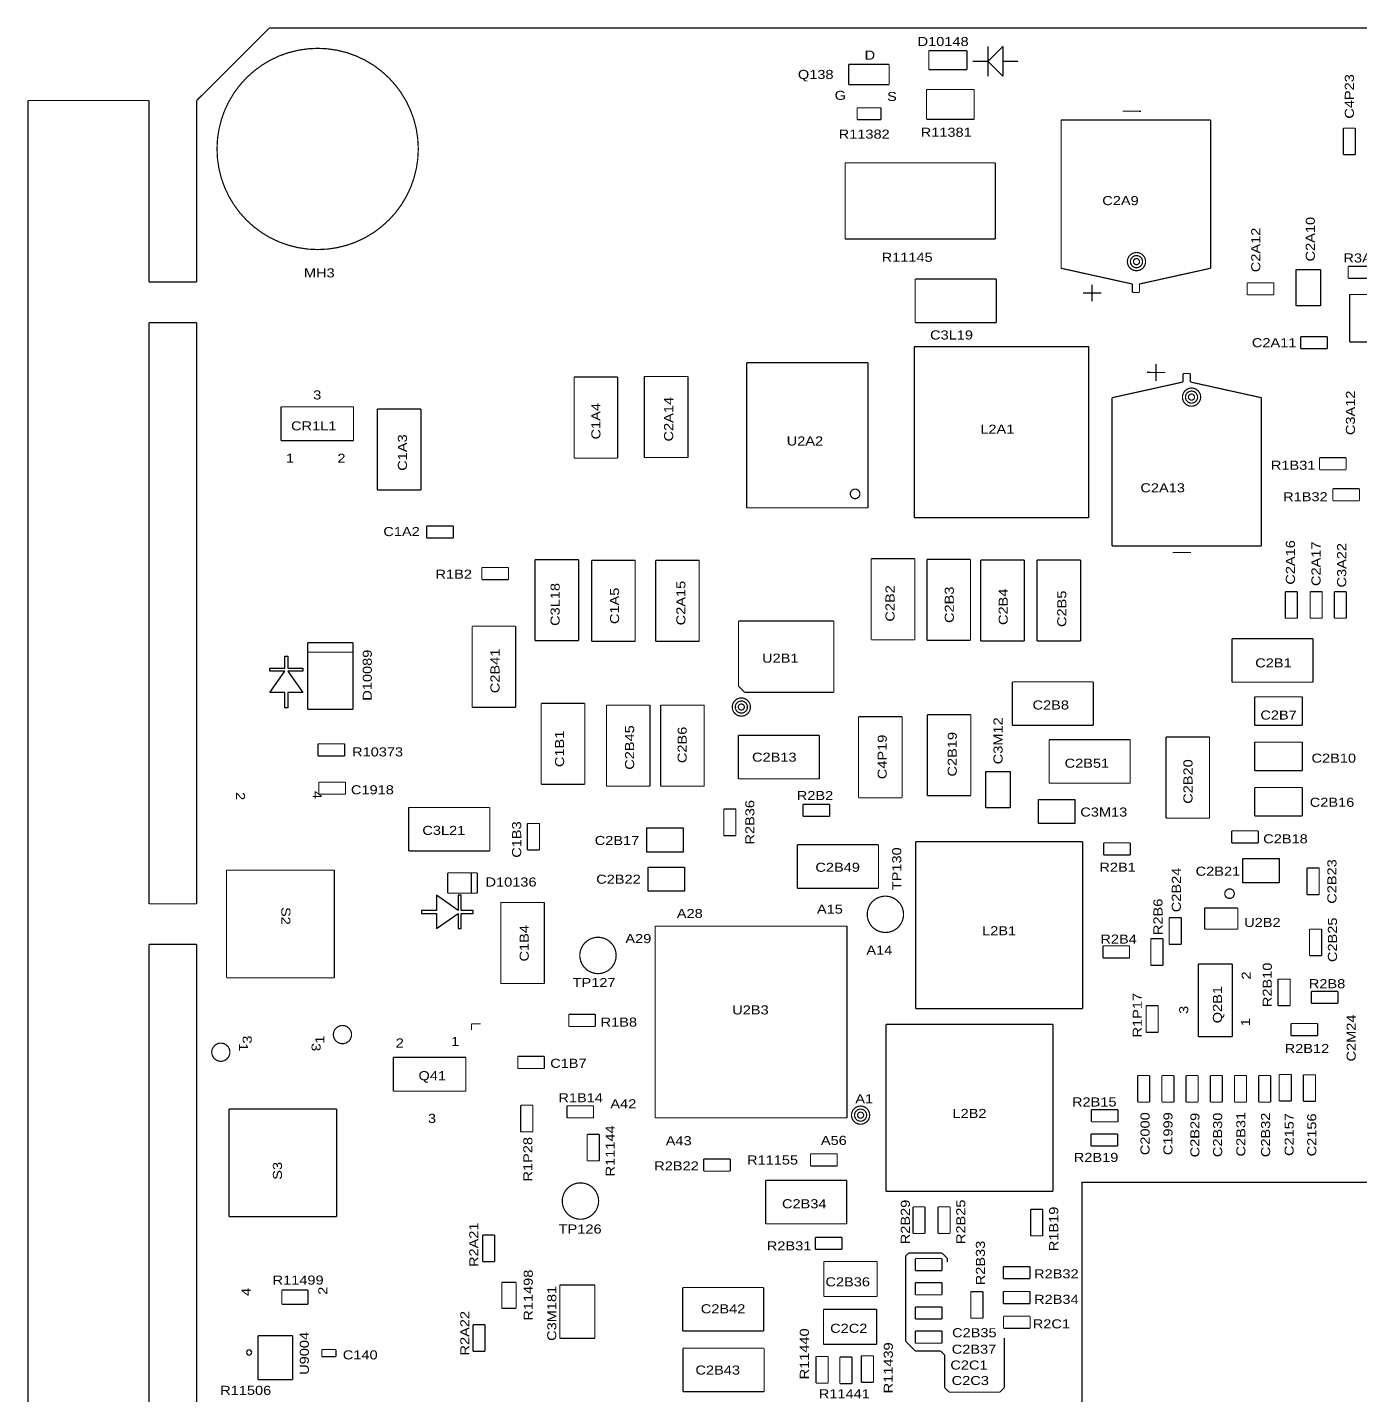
# Model space of a CAD drawing. Extents: x -120 to 744, y -342 to 217.
# Drawn here: x -7.1 to 48.9, y 44.2 to 101.6 of the extents above; entities that cross this region are included whole.
import ezdxf
from ezdxf.enums import TextEntityAlignment as Align

# ---------------------------------------------------------------- set-up
doc = ezdxf.new("R2010")
doc.units = 0
for name, color, linetype in [('BG_OUTLINE', 254, 'CONTINUOUS'), ('PG_ASSEMBLY_TOP', 111, 'CONTINUOUS'), ('RD_ASSEMBLY_TOP', 142, 'CONTINUOUS')]:
    doc.layers.add(name, color=color, linetype=linetype)

msp = doc.modelspace()

# ---------------------------------------------------------------- linework, layer by layer
at = {"layer": 'BG_OUTLINE', "const_width": 0.0508}
for points in [[(0, 98.552), (3.048, 101.6)], [(85.852, 101.6), (3.048, 101.6)], [(85.851187, 101.599594), (3.048, 101.599594)], [(-7.079996, 98.552), (-1.999996, 98.552)], [(-7.079996, 98.552), (-7.079996, 3.048)], [(-1.999996, 98.552), (-1.999996, 90.932)], [(0, 98.552), (0, 90.932)], [(-1.999996, 90.932), (0, 90.932)], [(-1.999996, 89.2302), (-1.999996, 64.8208)], [(-1.999996, 89.2302), (0, 89.2302)], [(0, 89.2302), (0, 64.8208)], [(-1.999996, 64.8208), (0, 64.8208)], [(-1.999996, 63.119), (-1.999996, 38.481)], [(-1.999996, 63.119), (0, 63.119)], [(0, 63.119), (0, 38.481)]]:
    msp.add_lwpolyline(points, dxfattribs=at)
at = {"layer": 'PG_ASSEMBLY_TOP', "const_width": 0.0508}
for points in [[(9.305011, 96.52, 1), (0.854989, 96.52, 1), (9.305011, 96.52)], [(39.835811, 91.789377, 1), (39.073709, 91.789377, 1), (39.835811, 91.789377)], [(39.708811, 91.789377, 1), (39.200709, 91.789377, 1), (39.708811, 91.789377)], [(39.581811, 91.789377, 1), (39.327709, 91.789377, 1), (39.581811, 91.789377)], [(42.147211, 86.099777, 1), (41.385109, 86.099777, 1), (42.147211, 86.099777)], [(42.020211, 86.099777, 1), (41.512109, 86.099777, 1), (42.020211, 86.099777)], [(41.893211, 86.099777, 1), (41.639109, 86.099777, 1), (41.893211, 86.099777)], [(27.84221, 82.036285, 1.000023), (27.441906, 82.03626, 0.999977), (27.84221, 82.036285)], [(23.248493, 73.086087, 1), (22.486595, 73.086087, 1), (23.248493, 73.086087)], [(23.121493, 73.086087, 1), (22.613595, 73.086087, 1), (23.121493, 73.086087)], [(22.994493, 73.086087, 1), (22.740595, 73.086087, 1), (22.994493, 73.086087)], [(29.675811, 64.382777, 1), (28.151709, 64.382777, 1), (29.675811, 64.382777)], [(43.562803, 65.249577, 0.999998), (43.162525, 65.249577, 1.000002), (43.562803, 65.249577)], [(17.610811, 62.655577, 1), (16.086709, 62.655577, 1), (17.610811, 62.655577)], [(6.503391, 59.332089, 1), (5.741391, 59.332089, 1), (6.503391, 59.332089)], [(1.396213, 58.592999, 1), (0.634213, 58.592999, 1), (1.396213, 58.592999)], [(28.253411, 55.949977, 1), (27.491309, 55.949977, 1), (28.253411, 55.949977)], [(28.126411, 55.949977, 1), (27.618309, 55.949977, 1), (28.126411, 55.949977)], [(27.999411, 55.949977, 1), (27.745309, 55.949977, 1), (27.999411, 55.949977)], [(16.874211, 52.343177, 1), (15.350109, 52.343177, 1), (16.874211, 52.343177)]]:
    msp.add_lwpolyline(points, format="xyb", dxfattribs=at)
for points in [[(30.737353, 99.845165), (30.737353, 100.645163)], [(30.737353, 100.645163), (32.33735, 100.645163)], [(32.33735, 100.645163), (32.33735, 99.845165)], [(33.853171, 100.834876), (33.218171, 100.199876)], [(33.218171, 99.564876), (33.218171, 100.834876)], [(33.853171, 99.564876), (33.853171, 100.834876)], [(29.072637, 100.069802), (27.372615, 100.069802)], [(27.372615, 100.069802), (27.372615, 99.219817)], [(29.072637, 99.219817), (29.072637, 100.069802)], [(33.218171, 100.199876), (32.583171, 100.199876)], [(33.218171, 100.199876), (33.853171, 99.564876)], [(33.853171, 100.199876), (34.488171, 100.199876)], [(32.33735, 99.845165), (30.737353, 99.845165)], [(27.372615, 99.219817), (29.072637, 99.219817)], [(32.641794, 99.016871), (30.641798, 99.016871)], [(30.641798, 99.016871), (30.641798, 97.766886)], [(32.641794, 97.766886), (32.641794, 99.016871)], [(28.732556, 98.249105), (27.731745, 98.249105)], [(27.731745, 98.249105), (27.731745, 97.751316)], [(28.732556, 97.751316), (28.732556, 98.249105)], [(27.731745, 97.751316), (28.732556, 97.751316)], [(30.641798, 97.766886), (32.641794, 97.766886)], [(36.292511, 91.510002), (36.292511, 97.733002)], [(36.292511, 97.733002), (42.566311, 97.733002)], [(38.876783, 98.106636), (39.646809, 98.10369)], [(42.566311, 97.733002), (42.566311, 91.510002)], [(48.643591, 97.39409), (48.135591, 97.39409)], [(48.135591, 97.39409), (48.135591, 96.27649)], [(48.643591, 96.27649), (48.643591, 97.39409)], [(33.525511, 95.935292), (27.225498, 95.935292)], [(27.225498, 95.935292), (27.225498, 92.735298)], [(33.525511, 92.735298), (33.525511, 95.935292)], [(48.135591, 96.27649), (48.643591, 96.27649)], [(27.225498, 92.735298), (33.525511, 92.735298)], [(39.277011, 90.849602), (36.292511, 91.510002)], [(42.566311, 91.510002), (39.581811, 90.849602)], [(48.342906, 91.593416), (48.342906, 91.085416)], [(49.460506, 91.593416), (48.342906, 91.593416)], [(33.568234, 91.059), (30.164634, 91.059)], [(30.164634, 91.059), (30.164634, 89.2302)], [(33.568234, 89.2302), (33.568234, 91.059)], [(37.587022, 90.820138), (37.587022, 90.11727)], [(39.277011, 90.494002), (39.277011, 90.849602)], [(39.581811, 90.849602), (39.581811, 90.494002)], [(44.103011, 90.900402), (44.103011, 90.392402)], [(45.220611, 90.900402), (44.103011, 90.900402)], [(45.220611, 90.392402), (45.220611, 90.900402)], [(48.342906, 91.085416), (49.460506, 91.085416)], [(37.215166, 90.47165), (37.985192, 90.468704)], [(39.581811, 90.494002), (39.277011, 90.494002)], [(44.103011, 90.392402), (45.220611, 90.392402)], [(50.407291, 90.41069), (48.407295, 90.41069)], [(48.407295, 90.41069), (48.407295, 88.410694)], [(30.164634, 89.2302), (33.568234, 89.2302)], [(47.468511, 88.639802), (46.350911, 88.639802)], [(46.350911, 88.639802), (46.350911, 88.131802)], [(47.468511, 88.131802), (47.468511, 88.639802)], [(46.350911, 88.131802), (47.468511, 88.131802)], [(48.407295, 88.410694), (50.407291, 88.410694)], [(23.087203, 81.449596), (23.087203, 87.549609)], [(23.087203, 87.549609), (28.187193, 87.549609)], [(28.187193, 87.549609), (28.187193, 81.449596)], [(40.274748, 87.485017), (40.274748, 86.782148)], [(17.676978, 86.940238), (15.848178, 86.940238)], [(15.848178, 86.940238), (15.848178, 83.536638)], [(17.676978, 83.536638), (17.676978, 86.940238)], [(20.62673, 86.966349), (18.79793, 86.966349)], [(18.79793, 86.966349), (18.79793, 83.562749)], [(20.62673, 83.562749), (20.62673, 86.966349)], [(38.426111, 86.074402), (41.410611, 86.734802)], [(39.902892, 87.136529), (40.672918, 87.133582)], [(41.410611, 86.734802), (41.410611, 87.090402)], [(41.410611, 87.090402), (41.715411, 87.090402)], [(41.715411, 87.090402), (41.715411, 86.734802)], [(41.715411, 86.734802), (44.699911, 86.074402)], [(6.587211, 85.69231), (3.539211, 85.69231)], [(3.539211, 85.69231), (3.539211, 84.26991)], [(6.587211, 84.26991), (6.587211, 85.69231)], [(9.415882, 85.600743), (7.587082, 85.600743)], [(7.587082, 85.600743), (7.587082, 82.197143)], [(9.415882, 82.197143), (9.415882, 85.600743)], [(38.426111, 79.851402), (38.426111, 86.074402)], [(44.699911, 86.074402), (44.699911, 79.851402)], [(3.539211, 84.26991), (6.587211, 84.26991)], [(15.848178, 83.536638), (17.676978, 83.536638)], [(18.79793, 83.562749), (20.62673, 83.562749)], [(47.139454, 83.556551), (47.139454, 83.048551)], [(48.257054, 83.556551), (47.139454, 83.556551)], [(48.257054, 83.048551), (48.257054, 83.556551)], [(47.139454, 83.048551), (48.257054, 83.048551)], [(7.587082, 82.197143), (9.415882, 82.197143)], [(48.815854, 82.253226), (47.698254, 82.253226)], [(47.698254, 82.253226), (47.698254, 81.745226)], [(48.815854, 81.745226), (48.815854, 82.253226)], [(47.698254, 81.745226), (48.815854, 81.745226)], [(28.187193, 81.449596), (23.087203, 81.449596)], [(10.778211, 80.689602), (9.660611, 80.689602)], [(9.660611, 80.689602), (9.660611, 80.181602)], [(10.778211, 80.181602), (10.778211, 80.689602)], [(9.660611, 80.181602), (10.778211, 80.181602)], [(44.699911, 79.851402), (38.426111, 79.851402)], [(14.205102, 79.275102), (14.205102, 75.871502)], [(16.033902, 79.275102), (14.205102, 79.275102)], [(16.033902, 75.871502), (16.033902, 79.275102)], [(30.147768, 79.313227), (28.318968, 79.313227)], [(28.318968, 79.313227), (28.318968, 75.909627)], [(30.147768, 75.909627), (30.147768, 79.313227)], [(32.48599, 79.287522), (30.65719, 79.287522)], [(30.65719, 79.287522), (30.65719, 75.883922)], [(32.48599, 75.883922), (32.48599, 79.287522)], [(34.747098, 79.261818), (32.918298, 79.261818)], [(32.918298, 79.261818), (32.918298, 75.858218)], [(34.747098, 75.858218), (34.747098, 79.261818)], [(37.111127, 79.261818), (35.282327, 79.261818)], [(35.282327, 79.261818), (35.282327, 75.858218)], [(37.111127, 75.858218), (37.111127, 79.261818)], [(40.973299, 79.577844), (41.743325, 79.574898)], [(13.09055, 78.945537), (11.97295, 78.945537)], [(11.97295, 78.945537), (11.97295, 78.437537)], [(13.09055, 78.437537), (13.09055, 78.945537)], [(16.581095, 79.248889), (16.581095, 75.845289)], [(18.409895, 79.248889), (16.581095, 79.248889)], [(18.409895, 75.845289), (18.409895, 79.248889)], [(19.270396, 79.248889), (19.270396, 75.845289)], [(21.099196, 79.248889), (19.270396, 79.248889)], [(21.099196, 75.845289), (21.099196, 79.248889)], [(11.97295, 78.437537), (13.09055, 78.437537)], [(46.211211, 77.933702), (45.703211, 77.933702)], [(45.703211, 77.933702), (45.703211, 76.816102)], [(46.211211, 76.816102), (46.211211, 77.933702)], [(47.252611, 77.933702), (46.744611, 77.933702)], [(46.744611, 77.933702), (46.744611, 76.816102)], [(47.252611, 76.816102), (47.252611, 77.933702)], [(48.268611, 77.933702), (47.760611, 77.933702)], [(47.760611, 77.933702), (47.760611, 76.816102)], [(48.268611, 76.816102), (48.268611, 77.933702)], [(11.567897, 76.481305), (11.567897, 73.077705)], [(13.396697, 76.481305), (11.567897, 76.481305)], [(13.396697, 73.077705), (13.396697, 76.481305)], [(22.748189, 76.703301), (26.748207, 76.703301)], [(22.748189, 73.957104), (22.748189, 76.703301)], [(26.748207, 76.703301), (26.748207, 73.703104)], [(45.703211, 76.816102), (46.211211, 76.816102)], [(46.744611, 76.816102), (47.252611, 76.816102)], [(47.760611, 76.816102), (48.268611, 76.816102)], [(14.205102, 75.871502), (16.033902, 75.871502)], [(16.581095, 75.845289), (18.409895, 75.845289)], [(19.270396, 75.845289), (21.099196, 75.845289)], [(28.318968, 75.909627), (30.147768, 75.909627)], [(30.65719, 75.883922), (32.48599, 75.883922)], [(32.918298, 75.858218), (34.747098, 75.858218)], [(35.282327, 75.858218), (37.111127, 75.858218)], [(46.864524, 75.957887), (43.460924, 75.957887)], [(43.460924, 75.957887), (43.460924, 74.129087)], [(46.864524, 74.129087), (46.864524, 75.957887)], [(4.661408, 75.7904), (4.661408, 72.990405)], [(6.561404, 75.7904), (4.661408, 75.7904)], [(6.561404, 75.3904), (4.661408, 75.3904)], [(6.561404, 72.990405), (6.561404, 75.7904)], [(37.646864, 74.14321), (34.243264, 74.14321)], [(34.243264, 74.14321), (34.243264, 72.31441)], [(37.646864, 72.31441), (37.646864, 74.14321)], [(43.460924, 74.129087), (46.864524, 74.129087)], [(23.002189, 73.703104), (22.748189, 73.957104)], [(26.748207, 73.703104), (23.002189, 73.703104)], [(46.418297, 73.516592), (44.416701, 73.516592)], [(44.416701, 73.516592), (44.416701, 72.317788)], [(46.418297, 72.317788), (46.418297, 73.516592)], [(4.661408, 72.990405), (6.561404, 72.990405)], [(11.567897, 73.077705), (13.396697, 73.077705)], [(14.466087, 73.243592), (14.466087, 69.839992)], [(16.294887, 73.243592), (14.466087, 73.243592)], [(16.294887, 69.839992), (16.294887, 73.243592)], [(19.036513, 73.16531), (17.207713, 73.16531)], [(17.207713, 73.16531), (17.207713, 69.76171)], [(19.036513, 69.76171), (19.036513, 73.16531)], [(19.479311, 73.16531), (19.479311, 69.76171)], [(21.308111, 73.16531), (19.479311, 73.16531)], [(21.308111, 69.76171), (21.308111, 73.16531)], [(29.6164, 72.677731), (27.7876, 72.677731)], [(27.7876, 72.677731), (27.7876, 69.274131)], [(29.6164, 69.274131), (29.6164, 72.677731)], [(32.500824, 72.76907), (30.672024, 72.76907)], [(30.672024, 72.76907), (30.672024, 69.36547)], [(32.500824, 69.36547), (32.500824, 72.76907)], [(26.142594, 71.899297), (22.738994, 71.899297)], [(22.738994, 71.899297), (22.738994, 70.070497)], [(26.142594, 70.070497), (26.142594, 71.899297)], [(34.243264, 72.31441), (37.646864, 72.31441)], [(42.522902, 71.825206), (40.694102, 71.825206)], [(40.694102, 71.825206), (40.694102, 68.421606)], [(42.522902, 68.421606), (42.522902, 71.825206)], [(44.416701, 72.317788), (46.418297, 72.317788)], [(6.216701, 71.541335), (5.099101, 71.541335)], [(5.099101, 71.541335), (5.099101, 71.033335)], [(6.216701, 71.033335), (6.216701, 71.541335)], [(39.191413, 71.716798), (35.787813, 71.716798)], [(35.787813, 71.716798), (35.787813, 69.887998)], [(39.191413, 69.887998), (39.191413, 71.716798)], [(46.418297, 71.611592), (44.416701, 71.611592)], [(44.416701, 71.611592), (44.416701, 70.412788)], [(46.418297, 70.412788), (46.418297, 71.611592)], [(5.099101, 71.033335), (6.216701, 71.033335)], [(22.738994, 70.070497), (26.142594, 70.070497)], [(44.416701, 70.412788), (46.418297, 70.412788)], [(5.131511, 69.933795), (5.131511, 69.425795)], [(6.249111, 69.933795), (5.131511, 69.933795)], [(6.249111, 69.425795), (6.249111, 69.933795)], [(14.466087, 69.839992), (16.294887, 69.839992)], [(17.207713, 69.76171), (19.036513, 69.76171)], [(19.479311, 69.76171), (21.308111, 69.76171)], [(35.787813, 69.887998), (39.191413, 69.887998)], [(46.418297, 69.706592), (44.416701, 69.706592)], [(44.416701, 69.706592), (44.416701, 68.507788)], [(46.418297, 68.507788), (46.418297, 69.706592)], [(5.131511, 69.425795), (6.249111, 69.425795)], [(26.573785, 69.003266), (25.456185, 69.003266)], [(25.456185, 69.003266), (25.456185, 68.495266)], [(26.573785, 68.495266), (26.573785, 69.003266)], [(27.7876, 69.274131), (29.6164, 69.274131)], [(30.672024, 69.36547), (32.500824, 69.36547)], [(12.30691, 68.869458), (8.90331, 68.869458)], [(8.90331, 68.869458), (8.90331, 67.040658)], [(12.30691, 67.040658), (12.30691, 68.869458)], [(22.638207, 68.803825), (22.130207, 68.803825)], [(22.130207, 68.803825), (22.130207, 67.686225)], [(22.638207, 67.686225), (22.638207, 68.803825)], [(25.456185, 68.495266), (26.573785, 68.495266)], [(40.694102, 68.421606), (42.522902, 68.421606)], [(44.416701, 68.507788), (46.418297, 68.507788)], [(14.395399, 68.198111), (13.887399, 68.198111)], [(13.887399, 68.198111), (13.887399, 67.080511)], [(14.395399, 67.080511), (14.395399, 68.198111)], [(44.572911, 67.888002), (43.455311, 67.888002)], [(43.455311, 67.888002), (43.455311, 67.380002)], [(44.572911, 67.380002), (44.572911, 67.888002)], [(22.130207, 67.686225), (22.638207, 67.686225)], [(28.623108, 67.303904), (25.219508, 67.303904)], [(25.219508, 67.303904), (25.219508, 65.475104)], [(28.623108, 65.475104), (28.623108, 67.303904)], [(30.183811, 60.420402), (30.183811, 67.430802)], [(30.183811, 67.430802), (37.194211, 67.430802)], [(37.194211, 67.430802), (37.194211, 60.420402)], [(38.07775, 67.384168), (38.07775, 66.876168)], [(39.19535, 67.384168), (38.07775, 67.384168)], [(39.19535, 66.876168), (39.19535, 67.384168)], [(43.455311, 67.380002), (44.572911, 67.380002)], [(8.90331, 67.040658), (12.30691, 67.040658)], [(13.887399, 67.080511), (14.395399, 67.080511)], [(38.07775, 66.876168), (39.19535, 66.876168)], [(1.256513, 66.238399), (1.256513, 61.717199)], [(5.777713, 66.238399), (1.256513, 66.238399)], [(5.777713, 61.717199), (5.777713, 66.238399)], [(11.78621, 66.122398), (10.536199, 66.122398)], [(10.536199, 66.122398), (10.536199, 65.272412)], [(11.536197, 66.122398), (11.536197, 65.272412)], [(11.78621, 65.272412), (11.78621, 66.122398)], [(47.125611, 66.325902), (46.617611, 66.325902)], [(46.617611, 66.325902), (46.617611, 65.208302)], [(47.125611, 65.208302), (47.125611, 66.325902)], [(25.219508, 65.475104), (28.623108, 65.475104)], [(10.536199, 65.272412), (11.78621, 65.272412)], [(46.617611, 65.208302), (47.125611, 65.208302)], [(14.59771, 64.880007), (12.76891, 64.880007)], [(12.76891, 64.880007), (12.76891, 61.476407)], [(14.59771, 61.476407), (14.59771, 64.880007)], [(42.314292, 63.759004), (42.314292, 64.651001)], [(42.314292, 64.651001), (43.707304, 64.651001)], [(43.707304, 64.651001), (43.707304, 63.759004)], [(19.250101, 55.836693), (19.250101, 63.886512)], [(19.250101, 63.886512), (27.299793, 63.886512)], [(27.299793, 63.886512), (27.299793, 55.836693)], [(41.334411, 64.243102), (40.826411, 64.243102)], [(40.826411, 64.243102), (40.826411, 63.125502)], [(41.334411, 63.125502), (41.334411, 64.243102)], [(43.707304, 63.759004), (42.314292, 63.759004)], [(47.227211, 63.760502), (46.719211, 63.760502)], [(46.719211, 63.760502), (46.719211, 62.642902)], [(47.227211, 62.642902), (47.227211, 63.760502)], [(40.564918, 63.357455), (40.056918, 63.357455)], [(40.056918, 63.357455), (40.056918, 62.239855)], [(40.564918, 62.239855), (40.564918, 63.357455)], [(38.045238, 63.06058), (38.045238, 62.55258)], [(39.162838, 63.06058), (38.045238, 63.06058)], [(39.162838, 62.55258), (39.162838, 63.06058)], [(40.826411, 63.125502), (41.334411, 63.125502)], [(46.719211, 62.642902), (47.227211, 62.642902)], [(38.045238, 62.55258), (39.162838, 62.55258)], [(40.056918, 62.239855), (40.564918, 62.239855)], [(42.055212, 62.294491), (42.055212, 59.246491)], [(43.477612, 62.294491), (42.055212, 62.294491)], [(43.477612, 59.246491), (43.477612, 62.294491)], [(1.256513, 61.717199), (5.777713, 61.717199)], [(12.76891, 61.476407), (14.59771, 61.476407)], [(45.907554, 61.661954), (45.399554, 61.661954)], [(45.399554, 61.661954), (45.399554, 60.544354)], [(45.907554, 60.544354), (45.907554, 61.661954)], [(47.912426, 61.152837), (46.794826, 61.152837)], [(46.794826, 61.152837), (46.794826, 60.644837)], [(47.912426, 60.644837), (47.912426, 61.152837)], [(37.194211, 60.420402), (30.183811, 60.420402)], [(40.367814, 60.548723), (39.859814, 60.548723)], [(39.859814, 60.548723), (39.859814, 59.431123)], [(40.367814, 59.431123), (40.367814, 60.548723)], [(45.399554, 60.544354), (45.907554, 60.544354)], [(46.794826, 60.644837), (47.912426, 60.644837)], [(11.540211, 59.531402), (11.540211, 59.785402)], [(11.540211, 59.785402), (11.921211, 59.785402)], [(15.623134, 60.182049), (15.623134, 59.674049)], [(16.740734, 60.182049), (15.623134, 60.182049)], [(16.740734, 59.674049), (16.740734, 60.182049)], [(28.939211, 52.749602), (28.939211, 59.760002)], [(28.939211, 59.760002), (35.949611, 59.760002)], [(35.949611, 59.760002), (35.949611, 52.749602)], [(47.059596, 59.797798), (45.941996, 59.797798)], [(45.941996, 59.797798), (45.941996, 59.289798)], [(47.059596, 59.289798), (47.059596, 59.797798)], [(15.623134, 59.674049), (16.740734, 59.674049)], [(39.859814, 59.431123), (40.367814, 59.431123)], [(42.055212, 59.246491), (43.477612, 59.246491)], [(45.941996, 59.289798), (47.059596, 59.289798)], [(11.302111, 58.379106), (8.254111, 58.379106)], [(8.254111, 58.379106), (8.254111, 56.956706)], [(11.302111, 56.956706), (11.302111, 58.379106)], [(14.600326, 58.415733), (13.482726, 58.415733)], [(13.482726, 58.415733), (13.482726, 57.907733)], [(14.600326, 57.907733), (14.600326, 58.415733)], [(13.482726, 57.907733), (14.600326, 57.907733)], [(40.011706, 57.614591), (39.503706, 57.614591)], [(39.503706, 57.614591), (39.503706, 56.496991)], [(40.011706, 56.496991), (40.011706, 57.614591)], [(41.027706, 57.614591), (40.519706, 57.614591)], [(40.519706, 57.614591), (40.519706, 56.496991)], [(41.027706, 56.496991), (41.027706, 57.614591)], [(42.043706, 57.614591), (41.535706, 57.614591)], [(41.535706, 57.614591), (41.535706, 56.496991)], [(42.043706, 56.496991), (42.043706, 57.614591)], [(43.059706, 57.614591), (42.551706, 57.614591)], [(42.551706, 57.614591), (42.551706, 56.496991)], [(43.059706, 56.496991), (43.059706, 57.614591)], [(44.075706, 57.614591), (43.567706, 57.614591)], [(43.567706, 57.614591), (43.567706, 56.496991)], [(44.075706, 56.496991), (44.075706, 57.614591)], [(45.091706, 57.614591), (44.583706, 57.614591)], [(44.583706, 57.614591), (44.583706, 56.496991)], [(45.091706, 56.496991), (45.091706, 57.614591)], [(45.95561, 57.657797), (45.44761, 57.657797)], [(45.44761, 57.657797), (45.44761, 56.540197)], [(45.95561, 56.540197), (45.95561, 57.657797)], [(46.97161, 57.64469), (46.46361, 57.64469)], [(46.46361, 57.64469), (46.46361, 56.52709)], [(46.97161, 56.52709), (46.97161, 57.64469)], [(8.254111, 56.956706), (11.302111, 56.956706)], [(14.114882, 56.366562), (13.606882, 56.366562)], [(13.606882, 56.366562), (13.606882, 55.248962)], [(14.114882, 55.248962), (14.114882, 56.366562)], [(15.545613, 56.342788), (15.545613, 55.834788)], [(16.663213, 56.342788), (15.545613, 56.342788)], [(16.663213, 55.834788), (16.663213, 56.342788)], [(39.503706, 56.496991), (40.011706, 56.496991)], [(40.519706, 56.496991), (41.027706, 56.496991)], [(41.535706, 56.496991), (42.043706, 56.496991)], [(42.551706, 56.496991), (43.059706, 56.496991)], [(43.567706, 56.496991), (44.075706, 56.496991)], [(44.583706, 56.496991), (45.091706, 56.496991)], [(45.44761, 56.540197), (45.95561, 56.540197)], [(46.46361, 56.52709), (46.97161, 56.52709)], [(5.881091, 56.207889), (1.359891, 56.207889)], [(1.359891, 56.207889), (1.359891, 51.686689)], [(5.881091, 51.686689), (5.881091, 56.207889)], [(15.545613, 55.834788), (16.663213, 55.834788)], [(27.299793, 55.836693), (19.250101, 55.836693)], [(38.676783, 56.178399), (37.559183, 56.178399)], [(37.559183, 56.178399), (37.559183, 55.670399)], [(38.676783, 55.670399), (38.676783, 56.178399)], [(13.606882, 55.248962), (14.114882, 55.248962)], [(16.903294, 55.148074), (16.395294, 55.148074)], [(16.395294, 55.148074), (16.395294, 54.030474)], [(16.903294, 54.030474), (16.903294, 55.148074)], [(38.66642, 55.159656), (37.54882, 55.159656)], [(37.54882, 55.159656), (37.54882, 54.651656)], [(37.559183, 55.670399), (38.676783, 55.670399)], [(38.66642, 54.651656), (38.66642, 55.159656)], [(37.54882, 54.651656), (38.66642, 54.651656)], [(16.395294, 54.030474), (16.903294, 54.030474)], [(22.406051, 54.107893), (21.288451, 54.107893)], [(21.288451, 54.107893), (21.288451, 53.599893)], [(22.406051, 53.599893), (22.406051, 54.107893)], [(25.772466, 54.327044), (25.772466, 53.819044)], [(26.890066, 54.327044), (25.772466, 54.327044)], [(26.890066, 53.819044), (26.890066, 54.327044)], [(21.288451, 53.599893), (22.406051, 53.599893)], [(25.772466, 53.819044), (26.890066, 53.819044)], [(27.293011, 53.214118), (23.889411, 53.214118)], [(23.889411, 53.214118), (23.889411, 51.385318)], [(27.293011, 51.385318), (27.293011, 53.214118)], [(35.949611, 52.749602), (28.939211, 52.749602)], [(1.359891, 51.686689), (5.881091, 51.686689)], [(30.580787, 52.099261), (30.072787, 52.099261)], [(30.072787, 52.099261), (30.072787, 50.981661)], [(30.580787, 50.981661), (30.580787, 52.099261)], [(31.632449, 52.099261), (31.124449, 52.099261)], [(31.124449, 52.099261), (31.124449, 50.981661)], [(31.632449, 50.981661), (31.632449, 52.099261)], [(35.518954, 51.998169), (35.010954, 51.998169)], [(35.010954, 51.998169), (35.010954, 50.880569)], [(35.518954, 50.880569), (35.518954, 51.998169)], [(23.889411, 51.385318), (27.293011, 51.385318)], [(12.515393, 50.916535), (12.007393, 50.916535)], [(12.007393, 50.916535), (12.007393, 49.798935)], [(12.515393, 49.798935), (12.515393, 50.916535)], [(27.090522, 50.823266), (25.972922, 50.823266)], [(25.972922, 50.823266), (25.972922, 50.315266)], [(27.090522, 50.315266), (27.090522, 50.823266)], [(30.072787, 50.981661), (30.580787, 50.981661)], [(31.124449, 50.981661), (31.632449, 50.981661)], [(35.010954, 50.880569), (35.518954, 50.880569)], [(25.972922, 50.315266), (27.090522, 50.315266)], [(29.891431, 50.158498), (29.764126, 50.031193)], [(29.764126, 50.031193), (29.764126, 46.454568)], [(31.290971, 50.158498), (29.891431, 50.158498)], [(31.517133, 49.932336), (31.290971, 50.158498)], [(12.007393, 49.798935), (12.515393, 49.798935)], [(28.567583, 49.806555), (26.332383, 49.806555)], [(26.332383, 49.806555), (26.332383, 48.333355)], [(28.567583, 48.333355), (28.567583, 49.806555)], [(31.288711, 49.930202), (30.171111, 49.930202)], [(30.171111, 49.930202), (30.171111, 49.422202)], [(30.171111, 49.422202), (31.288711, 49.422202)], [(31.288711, 49.422202), (31.288711, 49.930202)], [(31.517133, 49.776786), (31.517133, 49.932336)], [(33.869071, 49.58781), (33.869071, 49.07981)], [(34.986671, 49.58781), (33.869071, 49.58781)], [(34.986671, 49.07981), (34.986671, 49.58781)], [(12.811912, 48.933862), (13.41186, 48.933862)], [(12.811912, 47.834042), (12.811912, 48.933862)], [(13.41186, 48.933862), (13.41186, 47.834042)], [(15.245588, 48.817073), (15.245588, 46.581873)], [(16.718788, 48.817073), (15.245588, 48.817073)], [(16.718788, 46.581873), (16.718788, 48.817073)], [(31.288711, 48.914202), (30.171111, 48.914202)], [(30.171111, 48.914202), (30.171111, 48.406202)], [(31.288711, 48.406202), (31.288711, 48.914202)], [(33.869071, 49.07981), (34.986671, 49.07981)], [(3.579012, 48.007168), (3.579012, 48.607116)], [(3.579012, 48.607116), (4.678832, 48.607116)], [(4.678832, 48.607116), (4.678832, 48.007168)], [(23.806201, 48.711409), (20.402601, 48.711409)], [(20.402601, 48.711409), (20.402601, 46.882609)], [(23.806201, 46.882609), (23.806201, 48.711409)], [(26.332383, 48.333355), (28.567583, 48.333355)], [(30.171111, 48.406202), (31.288711, 48.406202)], [(33.007808, 48.542143), (32.499808, 48.542143)], [(32.499808, 48.542143), (32.499808, 47.424543)], [(33.007808, 47.424543), (33.007808, 48.542143)], [(33.869173, 48.546207), (33.869173, 48.038207)], [(34.986773, 48.546207), (33.869173, 48.546207)], [(34.986773, 48.038207), (34.986773, 48.546207)], [(4.678832, 48.007168), (3.579012, 48.007168)], [(13.41186, 47.834042), (12.811912, 47.834042)], [(28.550311, 47.797618), (26.315111, 47.797618)], [(26.315111, 47.797618), (26.315111, 46.324418)], [(28.550311, 46.324418), (28.550311, 47.797618)], [(31.288711, 47.898202), (30.171111, 47.898202)], [(30.171111, 47.898202), (30.171111, 47.390202)], [(31.288711, 47.390202), (31.288711, 47.898202)], [(33.869173, 48.038207), (34.986773, 48.038207)], [(12.107672, 47.148902), (11.599672, 47.148902)], [(11.599672, 47.148902), (11.599672, 46.031302)], [(12.107672, 46.031302), (12.107672, 47.148902)], [(30.171111, 47.390202), (31.288711, 47.390202)], [(32.499808, 47.424543), (33.007808, 47.424543)], [(33.872627, 47.508058), (33.872627, 47.000058)], [(34.990227, 47.508058), (33.872627, 47.508058)], [(34.990227, 47.000058), (34.990227, 47.508058)], [(4.028821, 46.691931), (2.578837, 46.691931)], [(2.578837, 46.691931), (2.578837, 44.841947)], [(4.028821, 44.841947), (4.028821, 46.691931)], [(15.245588, 46.581873), (16.718788, 46.581873)], [(20.402601, 46.882609), (23.806201, 46.882609)], [(31.288711, 46.882202), (30.171111, 46.882202)], [(30.171111, 46.882202), (30.171111, 46.374202)], [(31.288711, 46.374202), (31.288711, 46.882202)], [(33.872627, 47.000058), (34.990227, 47.000058)], [(33.906358, 44.503645), (33.906358, 46.595894)], [(5.854979, 46.107248), (5.254981, 46.107248)], [(5.254981, 46.107248), (5.254981, 45.807224)], [(5.854979, 45.807224), (5.854979, 46.107248)], [(11.599672, 46.031302), (12.107672, 46.031302)], [(23.823574, 46.165618), (20.419974, 46.165618)], [(20.419974, 46.165618), (20.419974, 44.336818)], [(23.823574, 44.336818), (23.823574, 46.165618)], [(26.315111, 46.324418), (28.550311, 46.324418)], [(29.764126, 46.454568), (30.174184, 46.04451)], [(30.171111, 46.374202), (31.288711, 46.374202)], [(30.174184, 46.04451), (31.234482, 46.04451)], [(31.234482, 46.04451), (31.404052, 45.87494)], [(5.254981, 45.807224), (5.854979, 45.807224)], [(26.512215, 45.816114), (26.004215, 45.816114)], [(26.004215, 45.816114), (26.004215, 44.698514)], [(26.512215, 44.698514), (26.512215, 45.816114)], [(27.510537, 45.790612), (27.002537, 45.790612)], [(27.002537, 45.790612), (27.002537, 44.673012)], [(27.510537, 44.673012), (27.510537, 45.790612)], [(28.413761, 45.845476), (27.905761, 45.845476)], [(27.905761, 45.845476), (27.905761, 44.727876)], [(28.413761, 44.727876), (28.413761, 45.845476)], [(31.404052, 45.87494), (31.404052, 44.503543)], [(2.578837, 44.841947), (4.028821, 44.841947)], [(20.419974, 44.336818), (23.823574, 44.336818)], [(26.004215, 44.698514), (26.512215, 44.698514)], [(27.002537, 44.673012), (27.510537, 44.673012)], [(27.905761, 44.727876), (28.413761, 44.727876)], [(31.404052, 44.503543), (31.587745, 44.31985)], [(31.587745, 44.31985), (33.722564, 44.31985)], [(33.722564, 44.31985), (33.906358, 44.503645)]]:
    msp.add_lwpolyline(points, dxfattribs=at)
at = {"layer": 'PG_ASSEMBLY_TOP'}
for points in [[(47.176411, 91.459202), (47.176411, 89.935202), (46.160411, 89.935202), (46.160411, 91.459202)], [(30.140605, 81.02661), (30.140605, 88.226494), (37.440489, 88.226494), (37.440489, 81.02661)], [(34.146211, 70.377202), (34.146211, 68.853202), (33.130211, 68.853202), (33.130211, 70.377202)], [(36.864011, 68.192802), (35.340011, 68.192802), (35.340011, 69.208802), (36.864011, 69.208802)], [(18.906211, 68.015002), (20.430211, 68.015002), (20.430211, 66.999002), (18.906211, 66.999002)], [(43.925211, 66.719602), (45.449211, 66.719602), (45.449211, 65.703602), (43.925211, 65.703602)], [(18.957011, 66.364002), (20.481011, 66.364002), (20.481011, 65.348002), (18.957011, 65.348002)]]:
    msp.add_lwpolyline(points, close=True, dxfattribs=at)
for points in [[(3.066212, 74.59091), (3.066212, 74.71791)], [(3.066212, 74.71791), (3.701212, 74.71791)], [(3.701212, 75.22591), (3.828212, 75.22591)], [(3.701212, 74.71791), (3.701212, 75.22591)], [(3.828212, 75.22591), (3.828212, 74.71791)], [(3.828212, 74.71791), (4.463212, 74.71791)], [(4.463212, 74.71791), (4.463212, 74.59091)], [(3.066212, 73.690912), (3.701212, 74.59091)], [(3.701212, 74.59091), (3.066212, 74.59091)], [(4.463212, 74.59091), (3.828212, 74.59091)], [(3.828212, 74.59091), (4.463212, 73.690912)], [(3.701212, 73.690912), (3.066212, 73.690912)], [(3.701212, 73.055912), (3.701212, 73.690912)], [(4.463212, 73.690912), (3.828212, 73.690912)], [(3.828212, 73.690912), (3.828212, 73.055912)], [(3.828212, 73.055912), (3.701212, 73.055912)], [(10.974197, 64.547902), (10.074199, 65.182902)], [(10.074199, 65.182902), (10.074199, 64.547902)], [(11.101197, 65.182902), (10.974197, 65.182902)], [(10.974197, 65.182902), (10.974197, 64.547902)], [(11.101197, 64.547902), (11.101197, 65.182902)], [(10.074199, 64.547902), (9.439199, 64.547902)], [(9.439199, 64.547902), (9.439199, 64.420902)], [(9.439199, 64.420902), (10.074199, 64.420902)], [(10.074199, 64.420902), (10.074199, 63.785902)], [(10.074199, 63.785902), (10.974197, 64.420902)], [(10.974197, 64.420902), (10.974197, 63.785902)], [(11.609197, 64.547902), (11.101197, 64.547902)], [(11.101197, 63.785902), (11.101197, 64.420902)], [(11.101197, 64.420902), (11.609197, 64.420902)], [(11.609197, 64.420902), (11.609197, 64.547902)], [(10.974197, 63.785902), (11.101197, 63.785902)], [(37.174094, 26.142391), (37.174094, 53.142388)], [(37.174094, 53.142388), (62.173993, 53.142388)]]:
    msp.add_lwpolyline(points, dxfattribs=at)
msp.add_lwpolyline([(2.313838, 45.986929, 1), (2.093819, 45.98695, 1)], format="xyb", close=True, dxfattribs=at)

# ---------------------------------------------------------------- texts
at = {"layer": 'PG_ASSEMBLY_TOP', "width": 1.2}
for s, p in [('D', (28.042311, 100.267237)), ('G', (26.783436, 98.580118)), ('S', (28.985413, 98.533102))]:
    msp.add_text(s, height=0.381, dxfattribs=at).set_placement(p)
for s, p in [('3', (5.063211, 86.002012)), ('1', (3.920211, 83.343902)), ('2', (6.079211, 83.343902)), ('A28', (20.702727, 64.226338)), ('A15', (26.585672, 64.410234)), ('A29', (18.543016, 63.173686)), ('A14', (28.660446, 62.689943)), ('1', (10.853522, 58.855051)), ('2', (8.529218, 58.789418)), ('A42', (17.912385, 56.235905)), ('A1', (28.024811, 56.445302)), ('3', (9.881718, 55.624679)), ('A43', (20.236688, 54.686403)), ('A56', (26.749858, 54.699611))]:
    msp.add_text(s, height=0.381, dxfattribs=at).set_placement(p, align=Align.CENTER)
for s, rotation, p in [('4', 270, (4.871771, 69.565799)), ('2', 270, (1.650213, 69.514999)), ('3', 90, (2.312391, 58.951089)), ('1', 90, (5.360391, 58.951089)), ('1', 270, (1.777213, 58.973999)), ('3', 270, (4.825213, 58.973999)), ('4', 90, (2.265832, 48.359289)), ('2', 90, (5.487391, 48.410089))]:
    msp.add_text(s, height=0.381, rotation=rotation, dxfattribs=at).set_placement(p)
for s, p in [('2', (44.251194, 61.811891)), ('3', (41.628466, 60.370415)), ('1', (44.225794, 59.856091))]:
    msp.add_text(s, height=0.381, rotation=90, dxfattribs=at).set_placement(p, align=Align.CENTER)
at = {"layer": 'RD_ASSEMBLY_TOP', "width": 1.2}
for s, p in [('D10148', (30.266742, 100.84148)), ('Q138', (25.242114, 99.457993)), ('R11381', (30.397196, 97.030362)), ('C2A9', (38.018314, 94.16034)), ('R11145', (28.756966, 91.781097)), ('C3L19', (30.789575, 88.518924)), ('CR1L1', (3.965346, 84.702396)), ('C2A13', (39.61953, 82.100725)), ('C2B1', (44.440145, 74.74966)), ('C2B8', (35.091827, 72.982734)), ('C2B13', (23.315574, 70.791426)), ('C2B51', (36.438434, 70.536816)), ('C3L21', (9.475318, 67.716603)), ('C2B49', (25.975056, 66.167305)), ('C2B34', (24.573687, 52.039418)), ('C2B36', (26.397407, 48.759567)), ('C2B42', (21.166633, 47.628658)), ('C2C2', (26.595324, 46.808644)), ('C2B43', (20.940471, 45.055638))]:
    msp.add_text(s, height=0.381, dxfattribs=at).set_placement(p)
for s, p in [('C4P23', (48.582478, 98.725939)), ('C2A12', (44.652387, 92.279318)), ('C2A10', (46.942553, 92.731742)), ('C3A12', (48.627386, 85.440012)), ('C2A16', (46.107299, 79.158592)), ('C2A17', (47.181719, 79.102001)), ('C3A22', (48.258044, 79.03911)), ('D10089', (7.354291, 74.423321)), ('C3M12', (33.833613, 71.667929)), ('R2B36', (23.414533, 68.246752)), ('C1B3', (13.624255, 67.521938)), ('TP130', (29.580027, 66.294508)), ('C2B23', (47.850044, 65.760905)), ('C2B24', (41.317545, 65.406016)), ('R2B6', (40.547417, 64.275919)), ('C2B25', (47.871964, 63.313158)), ('R2B10', (45.136308, 61.419232)), ('R1P17', (39.67927, 60.146895)), ('C2M24', (48.659059, 59.189112)), ('C2000', (40.004594, 55.170222)), ('C1999', (40.965933, 55.170222)), ('C2B29', (42.096944, 55.113733)), ('C2B30', (43.051171, 55.120845)), ('C2B31', (44.026633, 55.14909)), ('C2B32', (45.065696, 55.120845)), ('C2157', (46.05528, 55.135069)), ('C2156', (47.002497, 55.120946)), ('R11144', (17.55455, 54.448354)), ('R1P28', (14.094435, 54.096209)), ('R2B29', (29.941291, 51.463245)), ('R2B25', (32.268439, 51.471576)), ('R1B19', (36.169371, 51.172262)), ('R2A21', (11.825707, 50.508002)), ('R2B33', (33.093457, 49.741328)), ('R11498', (14.1113, 48.390353)), ('R2A22', (11.448974, 46.79127)), ('U9004', (4.710151, 45.945654)), ('R11440', (25.70193, 45.926045)), ('R11439', (29.226027, 45.338695))]:
    msp.add_text(s, height=0.381, rotation=90, dxfattribs=at).set_placement(p, align=Align.CENTER)
for s, p in [('R11382', (28.024734, 96.952029)), ('R3A5', (48.908208, 91.75303)), ('MH3', (5.148986, 91.126285)), ('C2A11', (45.234047, 88.194007)), ('L2A1', (33.612811, 84.563102)), ('U2A2', (25.535611, 84.067802)), ('R1B31', (46.032826, 83.048983)), ('R1B32', (46.546313, 81.726456)), ('C1A2', (8.602269, 80.263289)), ('R1B2', (10.793578, 78.474926)), ('U2B1', (24.503075, 74.94778)), ('C2B7', (45.419061, 72.558961)), ('R10373', (7.596429, 71.012126)), ('C2B10', (47.737573, 70.749363)), ('C1918', (7.378802, 69.421578)), ('R2B2', (25.959206, 69.179745)), ('C2B16', (47.663405, 68.89689)), ('C3M13', (38.081814, 68.487138)), ('C2B17', (17.646599, 67.292423)), ('C2B18', (45.710348, 67.362857)), ('R2B1', (38.661442, 66.169337)), ('C2B21', (42.873676, 66.001189)), ('D10136', (13.199669, 65.548967)), ('C2B22', (17.710201, 65.666722)), ('L2B1', (33.689011, 63.50221)), ('U2B2', (44.740474, 63.850825)), ('R2B4', (38.703809, 63.152249)), ('TP127', (16.685158, 61.327386)), ('R2B8', (47.454109, 61.27943)), ('U2B3', (23.249611, 60.179102)), ('R1B8', (17.723714, 59.667546)), ('R2B12', (46.611032, 58.558709)), ('C1B7', (15.608402, 57.935597)), ('Q41', (9.890963, 57.416725)), ('R1B14', (16.120059, 56.490108)), ('R2B15', (37.682424, 56.313045)), ('L2B2', (32.444411, 55.83141)), ('R2B22', (20.14535, 53.629484)), ('R11155', (24.177854, 53.877261)), ('R2B19', (37.757811, 53.985795)), ('TP126', (16.100755, 50.978613)), ('R2B31', (24.870664, 50.27229)), ('R2B32', (36.091876, 49.097108)), ('R11499', (4.259885, 48.833761)), ('R2B34', (36.091876, 48.025634)), ('R2C1', (35.88258, 46.995918)), ('C2B35', (32.648042, 46.624037)), ('C140', (6.867957, 45.692593)), ('C2B37', (32.634022, 45.93143)), ('C2C1', (32.421982, 45.266966)), ('C2C3', (32.478472, 44.616726)), ('R11506', (2.060245, 44.204052)), ('R11441', (27.190192, 44.059881))]:
    msp.add_text(s, height=0.381, dxfattribs=at).set_placement(p, align=Align.CENTER)
for s, rotation, p in [('C1A4', 90, (16.95196, 84.321701)), ('C2A14', 90, (20.005548, 84.236865)), ('C1A3', 90, (8.828532, 83.005879)), ('C3L18', 90, (15.240406, 76.49149)), ('C2A15', 90, (20.519238, 76.517703)), ('C2B2', 90, (29.299205, 76.672338)), ('C1A5', 90, (17.735398, 76.57023)), ('C2B3', 90, (31.787389, 76.615747)), ('C2B4', 90, (34.04931, 76.530911)), ('C2B5', 90, (36.509147, 76.446075)), ('C2B41', 90, (12.716256, 73.668331)), ('C1B1', 90, (15.427046, 70.565264)), ('C2B45', 90, (18.367553, 70.452082)), ('C2B6', 90, (20.572984, 70.730643)), ('C4P19', 90, (28.970427, 70.056248)), ('C2B19', 90, (31.910934, 70.16943)), ('C2B20', 90, (41.806978, 69.024297)), ('S2', 270, (3.555213, 64.688999)), ('C1B4', 90, (13.942568, 62.401806)), ('Q2B1', 90, (43.043958, 59.807653)), ('S3', 90, (3.582391, 53.236089)), ('C3M181', 90, (15.100478, 46.470113))]:
    msp.add_text(s, height=0.381, rotation=rotation, dxfattribs=at).set_placement(p)

doc.saveas('drawing.dxf')
